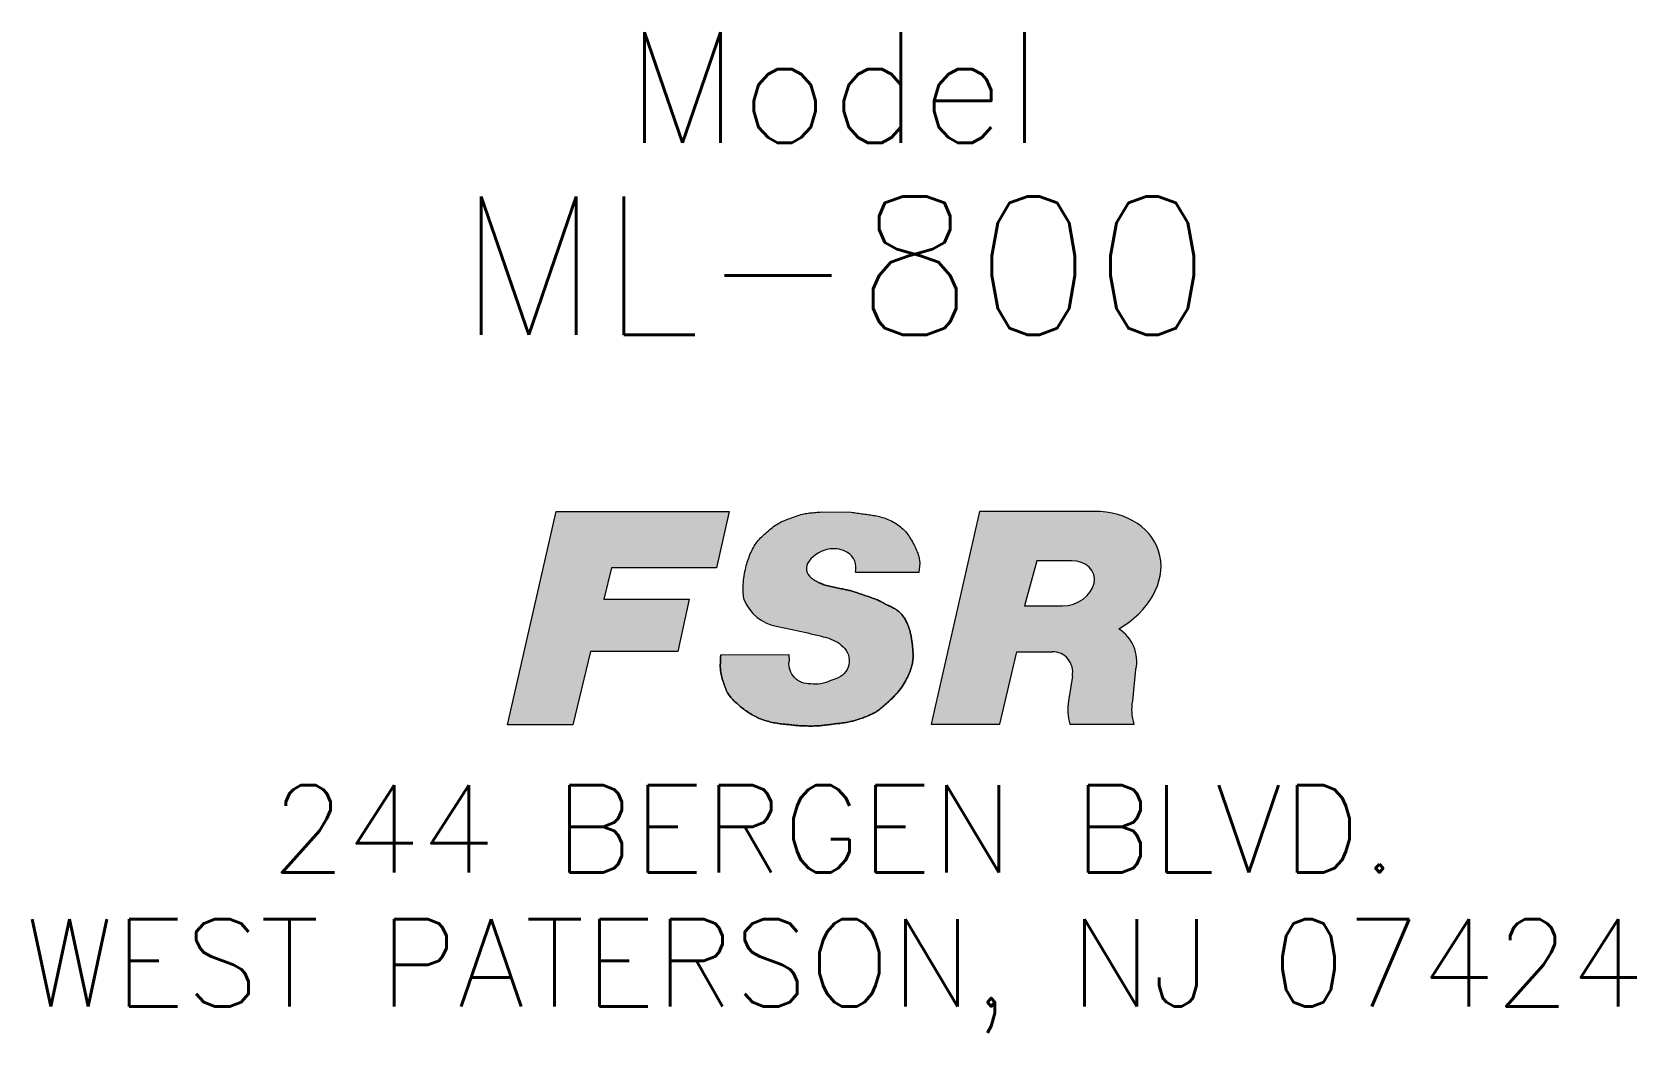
# Model space of a CAD drawing. Header units: inches. Extents: x 4.4 to 24.6, y 1.9 to 17.4.
# Drawn here: x 17.632 to 19.659, y 5.98 to 7.244 of the extents above; entities that cross this region are included whole.
import ezdxf
from ezdxf.enums import TextEntityAlignment as Align

# ---------------------------------------------------------------- set-up
doc = ezdxf.new("R2010")
doc.units = ezdxf.units.IN
doc.header["$LTSCALE"] = 0.4
doc.header["$MEASUREMENT"] = 0
doc.layers.add('ML800-TEXT', color=7, linetype='Continuous', lineweight=9)
doc.styles.add('TERMINALS', font='romans.shx', dxfattribs={"height": 0.11})
doc.styles.add('TITLE', font='romans.shx', dxfattribs={"height": 0.14})

msp = doc.modelspace()

# ---------------------------------------------------------------- hatches: boundary and pattern name
at = {"layer": 'ML800-TEXT'}
h = msp.add_hatch(color=256, dxfattribs=at)
h.paths.add_polyline_path([(18.63990537806811, 6.591283758419695, -0.1722839171153395), (18.66176080328436, 6.586709341054216, -0.3326584518006842), (18.67185128000795, 6.561516811515634), (18.75215086314907, 6.561516811515634), (18.75331030006703, 6.573291998462647), (18.7528352991277, 6.577266239765915), (18.75256953013932, 6.578601333662277), (18.75225938457537, 6.579955125964875), (18.75190386040842, 6.581341186786634), (18.75149876588382, 6.582767323282592), (18.75103911181504, 6.584239901868048), (18.7505199090158, 6.585765288958214), (18.7499361682993, 6.587349850969534), (18.74928290047926, 6.588999954317166), (18.74855511636901, 6.590721965416665), (18.74774782678227, 6.592522250683348), (18.74685861462728, 6.594402053843477), (18.7458953511921, 6.596342127861607), (18.74486847985939, 6.598318103013731), (18.74378844401233, 6.600305609574583), (18.74266568703334, 6.602280277820458), (18.74151065230537, 6.604217738026182), (18.74033378321133, 6.606093620467227), (18.7391455231343, 6.607883555419217), (18.73795265724006, 6.609569302379632), (18.73674733782818, 6.611157137736494), (18.73551805898152, 6.612659467099785), (18.73425331478308, 6.614088696079562), (18.73294159931561, 6.615457230286001), (18.73157140666199, 6.616777475329197), (18.73013123090495, 6.618061836819361), (18.72860956612748, 6.619322720366511), (18.72699863264429, 6.620568905558993), (18.72530555569867, 6.621794667896669), (18.72354118676556, 6.622990656858188), (18.72171637732044, 6.624147521921347), (18.71984197883788, 6.625255912564508), (18.7179288427934, 6.626306478265977), (18.71598782066194, 6.627289868504011), (18.71402976391886, 6.628196732756617), (18.71206436459101, 6.629020360172905), (18.71009667691371, 6.629764598584795), (18.70813059567387, 6.630435935495089), (18.70617001565897, 6.631040858406489), (18.70421883165602, 6.631585854821619), (18.70228093845201, 6.632077412243301), (18.70036023083421, 6.632522018174253), (18.69846060358956, 6.632926160117268), (18.6965842204277, 6.633295944513054), (18.69472632074788, 6.633635953554584), (18.69288041287241, 6.63395038837293), (18.69104000512313, 6.634243450099106), (18.68919860582122, 6.634519339864258), (18.68734972328971, 6.634782258799308), (18.68548686584895, 6.635036408035468), (18.68360354182228, 6.63528598870344), (18.68169602358412, 6.635534728940395), (18.67977163972931, 6.635784464904848), (18.67663640769547, 6.636193740764753), (18.67292058052545, 6.636700142076076), (18.66930928090608, 6.637235155691303), (18.6666713640403, 6.637673247670026), (18.62951561993817, 6.638058906753396), (18.62742557002365, 6.637893152131763), (18.62538208438588, 6.637728032174052), (18.62338393764888, 6.637563530178159), (18.62142990443618, 6.637399629443155), (18.61951875936843, 6.637236313266196), (18.61764776762631, 6.637071910235153), (18.61580815657601, 6.636898130091541), (18.61398964413885, 6.636705027865652), (18.61218194823549, 6.636482658587919), (18.61037478678556, 6.636221077288677), (18.60855787770957, 6.635910338998282), (18.60672093892774, 6.635540498747158), (18.60485368836009, 6.635101611565623), (18.60294895937577, 6.634587451757081), (18.60101204713895, 6.634006670716974), (18.59905136226232, 6.633371639113764), (18.5970753153591, 6.632694727615895), (18.59509231704193, 6.631988306891809), (18.59311077792368, 6.631264747609851), (18.59113910861826, 6.630536420438982), (18.58918571973731, 6.629815696046971), (18.58725724715896, 6.629110273834438), (18.585353227812, 6.628409168125863), (18.5834714238939, 6.627696721978871), (18.58160959759885, 6.62695727844996), (18.57976551112185, 6.626175180595982), (18.57793692665802, 6.625334771473806), (18.57612160640234, 6.624420394140244), (18.57431731254986, 6.623416391652096), (18.57252235456866, 6.622311914805194), (18.57073723101825, 6.621115345350617), (18.56896298773149, 6.619839872778694), (18.56720067054083, 6.618498686579432), (18.56545132527904, 6.617104976243087), (18.5637159977787, 6.615671931259733), (18.56199573387258, 6.614212741119654), (18.56029157939292, 6.612740595312629), (18.55860549686071, 6.611265121147393), (18.55694311554631, 6.609781697203469), (18.55531098140853, 6.60828213987909), (18.55371564040602, 6.606758265572313), (18.55216363849724, 6.605201890681012), (18.55066152164088, 6.603604831603341), (18.54921583579551, 6.601958904737241), (18.5478331269197, 6.600255926480691), (18.54651847448431, 6.598490399784463), (18.54527109200872, 6.596667573809749), (18.54408872652475, 6.594795384270607), (18.54296912506388, 6.592881766880765), (18.54191003465799, 6.590934657354402), (18.54090920233864, 6.588961991405351), (18.53996437513755, 6.586971704747494), (18.53907330008633, 6.584971733094803), (18.53823341552869, 6.582966433277501), (18.53744092505619, 6.580945846591006), (18.53669172357247, 6.578896435447138), (18.53598170598105, 6.576804662257373), (18.53530676718566, 6.574656989433879), (18.53466280208989, 6.572439879388053), (18.53404570559711, 6.570139794531822), (18.53345137261118, 6.567743197276694), (18.53287776798137, 6.56524204239589), (18.53233113634017, 6.562650254106628), (18.53181979226588, 6.559987248987436), (18.53135205033678, 6.557272443616835), (18.53093622513123, 6.554525254573906), (18.53058063122743, 6.551765098436515), (18.53029358320376, 6.549011391783725), (18.53008339563846, 6.546283551193951), (18.52995696881472, 6.543599850499294), (18.52991554583547, 6.540973992546991), (18.52995895550851, 6.538418537437525), (18.53008702664166, 6.535946045271483), (18.53029958804269, 6.533569076149667), (18.53059646851944, 6.531300190172569), (18.53097749687972, 6.529151947440897), (18.53144250193136, 6.527136908055283, 0.2564072095735795), (18.57184744651135, 6.493497873588932, -0.017322956897428), (18.6352060271435, 6.479260534109258, -0.1217345588870377), (18.65632555402087, 6.467778808722428, -0.5806779947892879), (18.64722202141875, 6.427376501624788), (18.64092190947349, 6.425079927474154, -0.1699465322047453), (18.61500035863558, 6.421013778704843, -0.4672883808431923), (18.58806227639225, 6.448968551493845), (18.58771951918752, 6.457766966617992), (18.50172845429184, 6.457617867906765), (18.50158717624691, 6.453955154797512), (18.50142846667477, 6.450553896181002), (18.50128597750765, 6.447506972432755), (18.50118721695694, 6.444747984497045), (18.50115969323418, 6.442210533319038), (18.50123091455077, 6.439828219843693), (18.50142101400924, 6.437544371288336), (18.50172062427624, 6.435341219962104), (18.5021130029094, 6.433210724447153), (18.5025814074665, 6.431144843325288), (18.50310909550529, 6.429135535178854), (18.50367932458327, 6.427174758589575), (18.50427535225844, 6.425254472139574), (18.50488043608821, 6.423366634412047), (18.50548255656071, 6.421505132296456), (18.506088585885, 6.419671565935214), (18.50671011920007, 6.417869463775073), (18.5073587516455, 6.416102354265181), (18.50804607836048, 6.41437376585485), (18.50878369448416, 6.412687226993082), (18.50958319515597, 6.411046266128774), (18.51045617551507, 6.409454411711333), (18.51141072305557, 6.407914020910997), (18.51244089469089, 6.406422765785197), (18.51353723968911, 6.404977147112855), (18.51469030731838, 6.403573665672553), (18.51589064684683, 6.402208822243835), (18.51712880754264, 6.400879117605075), (18.5183953386741, 6.399581052535591), (18.51968078950934, 6.398311127813673), (18.52097810761829, 6.397065979041059), (18.52228983378088, 6.395842781106505), (18.52362090707789, 6.394638843721896), (18.52497626659115, 6.393451476598379), (18.52636085140243, 6.392277989447382), (18.52777960059255, 6.391115691980719), (18.52923745324346, 6.389961893909397), (18.53073934843621, 6.388813904945195), (18.53228805857627, 6.387670639405744), (18.53387768936324, 6.386537430033751), (18.53550017982079, 6.385421214178816), (18.53714746897234, 6.384328929189731), (18.53881149584178, 6.383267512415944), (18.5404841994516, 6.382243901206759), (18.54215751882639, 6.381265032911269), (18.54382339298878, 6.380337844878528), (18.54547644169162, 6.379467421524228), (18.54712200760349, 6.378651435528137), (18.54876811412271, 6.377885706636146), (18.55042278464652, 6.377166054594436), (18.55209404257253, 6.376488299149141), (18.55378991129861, 6.375848260046222), (18.55551841422264, 6.375241757031766), (18.55728757474234, 6.374664609851706), (18.55910310545383, 6.374113577025557), (18.56096147574694, 6.373589172166617), (18.56285684421069, 6.373092847661393), (18.56478336943281, 6.372626055896564), (18.56673521000223, 6.37219024925881), (18.56870652450714, 6.371786880134695), (18.57069147153645, 6.371417400910768), (18.57268420967839, 6.37108326397379), (18.57467855473341, 6.370784844635309), (18.57666695135506, 6.370518209906723), (18.57864150140683, 6.370278349724483), (18.58059430675459, 6.370060254024995), (18.58251746926273, 6.369858912744636), (18.58440309079575, 6.369669315819752), (18.58624327321838, 6.369486453187146), (18.58877202024656, 6.369230105738918), (18.59143698127175, 6.368938721469188), (18.59307527078306, 6.368757754147285), (18.59468437828713, 6.368582210694807), (18.59627498824725, 6.368414994346903), (18.59785778511833, 6.368259008338451), (18.5994434533594, 6.368117155904403), (18.60104267742857, 6.367992340279734), (18.60266405817692, 6.367886721364858), (18.60430786202503, 6.367799485722169), (18.60597227178777, 6.367729076579554), (18.60765547027753, 6.367673937164912), (18.60935564030773, 6.367632510706144), (18.61107096469322, 6.367603240431147), (18.61279962624693, 6.367584569567792), (18.61453980778141, 6.367574941344003), (18.61628978309206, 6.367573617296582), (18.61804818989316, 6.367583132198028), (18.61981375687843, 6.367606839129766), (18.62158521274313, 6.367648091173204), (18.62336128618222, 6.367710241409795), (18.62514070588997, 6.367796642920925), (18.62692220056173, 6.367910648788043), (18.62870449889151, 6.368055612092529), (18.63048676030197, 6.368233257648849), (18.63226986712446, 6.368438797203349), (18.6340551324193, 6.368665814235459), (18.63584386924631, 6.368907892224711), (18.63763739066315, 6.369158614650231), (18.63943700973134, 6.36941156499159), (18.64229374495229, 6.369804832675153), (18.6455176962856, 6.370198966127826), (18.6485401063152, 6.370537109868706), (18.65035945731468, 6.370739875150096), (18.65216527907817, 6.370946132840142), (18.6539516800874, 6.371161011452389), (18.65571276882541, 6.371389639500424), (18.65744265377683, 6.371637145498002), (18.6591361763202, 6.371907340211013), (18.6607911094192, 6.372198763414804), (18.66240595893274, 6.372508637136991), (18.66397923072024, 6.372834183405291), (18.66550943064082, 6.373172624247249), (18.66699506455345, 6.373521181690509), (18.66843463831738, 6.373877077762724), (18.6698266577923, 6.374237534491658), (18.67117191180245, 6.374600877424239), (18.67248032103348, 6.37496984618474), (18.67376408913801, 6.375348283917166), (18.67503541976733, 6.375740033765172), (18.6763065165733, 6.376148938872614), (18.67758958320741, 6.376578842383302), (18.67889682332122, 6.377033587440894), (18.68024044056653, 6.37751701718917), (18.68162821609397, 6.378031484623601), (18.68305024104718, 6.378573382145191), (18.68449218406855, 6.379137612006392), (18.68593971380117, 6.379719076460158), (18.68737849888718, 6.380312677758869), (18.68879420796917, 6.380913318155048), (18.69017250968989, 6.381515899901504), (18.69149907269205, 6.382115325250818), (18.69276432742705, 6.382709318965641), (18.69397775158396, 6.383306895849425), (18.69515358466118, 6.383919893215818), (18.69630606615684, 6.38456014837843), (18.69744943556915, 6.385239498650804), (18.69859793239616, 6.385969781346446), (18.6997657961364, 6.38676283377914), (18.70096726628784, 6.387630493262317), (18.70221376906854, 6.388581188355981), (18.70350547757504, 6.389609712605157), (18.70483975162402, 6.390707450801524), (18.70621395103197, 6.391865787736637), (18.70762543561554, 6.393076108202137), (18.70907156519078, 6.394329796989204), (18.71054969957423, 6.395618238889401), (18.71205719858265, 6.396932818694491), (18.71330134096175, 6.398015995344405), (18.72605572464837, 6.410770379031013), (18.72751321735671, 6.412643686893158), (18.72895583954317, 6.414611803539877), (18.73035577861609, 6.416631732964017), (18.73170741028594, 6.418688997668798), (18.73300511026268, 6.420769120156631), (18.73424325425696, 6.422857622930894), (18.73541621797874, 6.424940028494201), (18.73651922353978, 6.427003453956647), (18.73755087865754, 6.429041394857602), (18.73851063745099, 6.431048941343572), (18.73939795403877, 6.433021183560786), (18.7402122825401, 6.434953211656075), (18.74095307707347, 6.43684011577552), (18.74161979175799, 6.438676986065857), (18.74221188071248, 6.440458912673395), (18.74272959200813, 6.442182681770887), (18.74317634952535, 6.443851863634588), (18.74355637109683, 6.445471724566917), (18.74387387455529, 6.447047530870552), (18.7441330777335, 6.448584548847815), (18.74433819846418, 6.450088044801102), (18.74449345458003, 6.451563285033277), (18.7446030639138, 6.45301553584629), (18.74467119741629, 6.454449756503155), (18.74470183851074, 6.455869678107315), (18.74469892373846, 6.457278724721735), (18.74466638964078, 6.45868032041066), (18.74460817275904, 6.460077889237386), (18.74452820963447, 6.461474855265489), (18.74443043680853, 6.462874642558094), (18.74431879082248, 6.464280675178731), (18.74419655560692, 6.465695551229398), (18.74406440464963, 6.467118564950524), (18.74392235882772, 6.46854818462511), (18.7437704390184, 6.469982878532658), (18.7436086660986, 6.471421114954022), (18.7434370609456, 6.472861362169293), (18.74325564443624, 6.474302088458671), (18.74306443744782, 6.47574176210341), (18.74286279015326, 6.477179352909963), (18.74264736990852, 6.478615836790122), (18.74241417336584, 6.480052691184294), (18.74215919717695, 6.481491393531051), (18.7418784379939, 6.482933421269859), (18.74156789246871, 6.484380251839255), (18.7412235572533, 6.485833362678928), (18.74084142899972, 6.487294231227512), (18.74041869677165, 6.488763023440345), (18.73995731928033, 6.490234659333399), (18.73946044764866, 6.491702747438299), (18.73893123299978, 6.493160896287292), (18.7383728264565, 6.49460271441276), (18.73778837914187, 6.496021810345897), (18.73718104217889, 6.49741179261893), (18.73655396669061, 6.498766269763688), (18.73590905963487, 6.500080212157854), (18.7352432513093, 6.501354037563658), (18.73455222784667, 6.502589525588387), (18.73383167537955, 6.503788455839409), (18.73307728004048, 6.504952607925108), (18.73228472796222, 6.506083761452327), (18.73144970527734, 6.507183696029301), (18.73056789811855, 6.508254191263223), (18.72963520102318, 6.5092967232016), (18.72864834214722, 6.510311553650659), (18.72760425805157, 6.511298640856185), (18.72649988529721, 6.512257943063676), (18.72533216044455, 6.513189418519484), (18.72409802005477, 6.514093025468877), (18.7227944006887, 6.514968722157984), (18.72141823890683, 6.515816466832529), (18.71997302261314, 6.516635132495476), (18.71848844508148, 6.517419251179163), (18.71700075092891, 6.51816226967276), (18.7155461847724, 6.518857634765726), (18.71416099122927, 6.519498793247056), (18.71288141491676, 6.520079191907292), (18.71102094790883, 6.520918223938924), (18.70926779138263, 6.521756647764899), (18.70813767106846, 6.522446745201893), (18.70770578174308, 6.522710287080187), (18.70719061170293, 6.523014364368219), (18.70654255564838, 6.523379136209761), (18.70572342094653, 6.523819197819467), (18.70474066562866, 6.524326888694943), (18.70361316039222, 6.524888984404331), (18.70235977593497, 6.525492260515466), (18.70099938295347, 6.526123492597154), (18.69955085214568, 6.526769456217198), (18.69803305420968, 6.527416926943725), (18.69646485984162, 6.528052680345094), (18.69486259548118, 6.528666572386672), (18.69323241053163, 6.529260780622788), (18.69157791013793, 6.529840563005183), (18.68990269944525, 6.530411177485202), (18.68821038359901, 6.530977882016099), (18.68650456774117, 6.531545934546276), (18.68376792702379, 6.532462542331632), (18.68075303264417, 6.533514308282359), (18.67793453396729, 6.534524744973413), (18.6762718900411, 6.53512126840631), (18.67465241819182, 6.535697545011426), (18.67308758258232, 6.536244232617939), (18.67158884737628, 6.536751989054639), (18.67016767673577, 6.537211472151067), (18.66882977117087, 6.537616580520445), (18.66755777657654, 6.537974175915127), (18.66632857519541, 6.538294360871724), (18.66511904926796, 6.53858723792727), (18.66390608103717, 6.538862909618295), (18.66266655274557, 6.539131478481692), (18.66137734663478, 6.539403047053891), (18.65930577871143, 6.539836023709202), (18.65702443382181, 6.540319399910377), (18.65540972015583, 6.540662723538879), (18.6537286274326, 6.541020462472726), (18.65199100041169, 6.541389686886159), (18.65020668385416, 6.541767466953434), (18.64838552251464, 6.54215087284869), (18.64653736115975, 6.542536974746347), (18.64467233209616, 6.542924225543774), (18.64163069136074, 6.543562245704876), (18.63804916591575, 6.544374209815476), (18.63453044109103, 6.545297974427288), (18.63127070141692, 6.546349543450514), (18.62825222137793, 6.547586710488683), (18.62620840316931, 6.5486400318667, -0.0528537319831785), (18.61601689004076, 6.55468841949607, -0.4183799418789511), (18.61296729582475, 6.57552743193862, -0.1997738168775275)])
h.paths.add_polyline_path([(18.33714755274375, 6.461715549883241), (18.44749854117733, 6.461715549883241), (18.46179042902263, 6.527970898261752), (18.35406181895509, 6.527970898261749), (18.36357717888408, 6.567179093059646), (18.49638921441053, 6.567179093059646), (18.51229642884354, 6.638407330743653), (18.29378469821025, 6.638407330743657), (18.29242707452771, 6.633042860959893), (18.23257833017581, 6.369127556643878), (18.31497687833924, 6.369127556643878)])
edge = h.paths.add_edge_path()
edge.add_line((18.87562066725228, 6.461448641150216), (18.92044441192406, 6.461448641150216))
edge.add_ellipse((18.9174584258814, 6.432298884672494), major_axis=(0.0204480751263599, 0.0225858038289571), ratio=0.9012077844814667, start_angle=-51.22083757032232, end_angle=36.307388936900225, ccw=False)
edge.add_line((18.94593712510535, 6.430618420438243), (18.94109376981262, 6.399257977848051))
edge.add_arc((18.99835645136487, 6.388057353875904), 0.0583478249459289, 168.932634699632, 198.0623558038215)
edge.add_line((18.94288402791159, 6.369966502261323), (19.02403395983355, 6.369966502261343))
edge.add_arc((19.07950638328677, 6.388057353876025), 0.0583478249458979, 168.9326346997615, 198.0623558039356, ccw=False)
edge.add_line((19.02224370173452, 6.399257977848037), (19.02614036387274, 6.438836414370221))
edge.add_arc((18.97820397803675, 6.44896804501355), 0.0489953776035059, 348.065843549712, 417.5401840489455)
edge.add_ellipse((18.95635799575203, 6.555814710050615), major_axis=(-0.0979612187043871, -0.0346615764202678), ratio=0.7688064574090646, start_angle=106.8279508969394, end_angle=239.0448152375462)
edge.add_line((18.97318017770977, 6.638721295220104), (18.82843728066228, 6.638721295220106))
edge.add_line((18.82843728066228, 6.638721295220104), (18.76765033424315, 6.369966502261323))
edge.add_line((18.76765033424315, 6.369966502261323), (18.85448874549493, 6.369966502261323))
edge.add_line((18.85448874549493, 6.369966502261323), (18.87562066725229, 6.461448641150216))
edge = h.paths.add_edge_path(flags=16)
edge.add_line((18.90115847102461, 6.576380914352629), (18.88551030922017, 6.519280297072597))
edge.add_line((18.88551030922016, 6.519280297072597), (18.9286289202638, 6.519280297072597))
edge.add_line((18.9286289202638, 6.519280297072597), (18.93342240646188, 6.519318324398991))
edge.add_ellipse((18.93885352482584, 6.547839627945446), major_axis=(-0.0337019012251843, -0.011924729400827), ratio=0.768806457409064, start_angle=59.73334568372428, end_angle=239.0762422149975)
edge.add_line((18.94462462644875, 6.5763622437772), (18.9404014989841, 6.576380914352627))
edge.add_line((18.9404014989841, 6.576380914352625), (18.9011584710246, 6.576380914352629))

# ---------------------------------------------------------------- linework, layer by layer
for points in [[(18.23257833017582, 6.369127556643878), (18.2924270745277, 6.633042860959928), (18.29378469821025, 6.638407330743657), (18.51229642884355, 6.638407330743657), (18.49638921441053, 6.567179093059646), (18.36357717888408, 6.567179093059646), (18.35406181895509, 6.527970898261752), (18.46179042902264, 6.527970898261752), (18.44749854117732, 6.461715549883244), (18.33714755274375, 6.461715549883244), (18.31497687833924, 6.369127556643878)], [(18.60266405817688, 6.367886721364858), (18.60430786202545, 6.367799485722166), (18.60597227178779, 6.367729076579554), (18.6076554702775, 6.367673937164916), (18.60935564030816, 6.367632510706147), (18.6110709646934, 6.36760324043114), (18.61279962624676, 6.367584569567799), (18.61453980778184, 6.367574941344006), (18.61628978309243, 6.367573617296589), (18.61804818989305, 6.367583132198031), (18.61981375687841, 6.36760683912977), (18.62158521274323, 6.367648091173215), (18.62336128618224, 6.367710241409799), (18.62514070589014, 6.367796642920929), (18.62692220056164, 6.367910648788036), (18.62870449889149, 6.368055612092536), (18.63048676030183, 6.368233257648842), (18.63226986712469, 6.368438797203371), (18.63405513241955, 6.368665814235509), (18.63584386924587, 6.368907892224665), (18.63763739066315, 6.369158614650235), (18.63943700973085, 6.369411564991604), (18.64124403950845, 6.36966032672819), (18.64305979305544, 6.36989848333939), (18.6448843826686, 6.370121542476969), (18.64671311759403, 6.370332708482191), (18.6485401063152, 6.37053710986871), (18.65035945731552, 6.37073987515015), (18.65216527907839, 6.370946132840163), (18.65395168008729, 6.371161011452379), (18.65571276882561, 6.371389639500453), (18.65744265377682, 6.371637145498009), (18.65913617632028, 6.371907340211024), (18.66079110941923, 6.372198763414818), (18.66240595893284, 6.372508637137027), (18.6639792307203, 6.372834183405277), (18.6655094306408, 6.373172624247239), (18.66699506455351, 6.373521181690531), (18.66843463831761, 6.373877077762802), (18.66982665779232, 6.374237534491694), (18.6711719118022, 6.374600877424203), (18.67248032103353, 6.374969846184768), (18.67376408913801, 6.375348283917166), (18.67503541976732, 6.375740033765186), (18.67630651657316, 6.376148938872614), (18.6775895832072, 6.376578842383235), (18.67889682332116, 6.377033587440838), (18.68024044056668, 6.377517017189202), (18.68162821609397, 6.378031484623587), (18.68305024104709, 6.378573382145138), (18.68449218406862, 6.379137612006452), (18.68593971380111, 6.379719076460144), (18.68737849888712, 6.380312677758812), (18.68879420796924, 6.380913318155069), (18.69017250968999, 6.381515899901526), (18.69149907269196, 6.382115325250776), (18.69276432742698, 6.382709318965606), (18.69397775158398, 6.383306895849425), (18.6951535846612, 6.383919893215836), (18.69630606615683, 6.384560148378422), (18.69744943556909, 6.385239498650772), (18.6985979323962, 6.385969781346478), (18.69976579613637, 6.386762833779119), (18.7009672662878, 6.387630493262296), (18.70221376906845, 6.38858118835591), (18.70350547757504, 6.389609712605174), (18.7048397516241, 6.390707450801595), (18.70621395103205, 6.391865787736708), (18.70762543561541, 6.393076108202027), (18.70907156519065, 6.394329796989087), (18.71054969957423, 6.395618238889401), (18.71205719858265, 6.396932818694491), (18.71359076759034, 6.398267976284227), (18.71514449420365, 6.399630371891834), (18.71671181158686, 6.401029720838888), (18.71828615290429, 6.402475738446959), (18.71986095132026, 6.403978140037619), (18.72142963999908, 6.405546640932435), (18.72298565210502, 6.407190956452982), (18.72452242080241, 6.408920801920839), (18.72603353634655, 6.41074186052111), (18.72751321735671, 6.412643686893151), (18.72895583954314, 6.414611803539845), (18.73035577861611, 6.41663173296407), (18.7317074102859, 6.418688997668734), (18.73300511026274, 6.420769120156702), (18.73424325425693, 6.42285762293088), (18.7354162179787, 6.424940028494152), (18.73651922353977, 6.427003453956661), (18.73755087865757, 6.429041394857634), (18.73851063745096, 6.431048941343536), (18.73939795403883, 6.433021183560832), (18.74021228254006, 6.434953211656011), (18.74095307707349, 6.436840115775535), (18.74161979175802, 6.438676986065882), (18.74221188071251, 6.440458912673523), (18.74272959200814, 6.44218268177094), (18.74317634952533, 6.443851863634602), (18.74355637109681, 6.445471724566978), (18.7438738745553, 6.447047530870552), (18.74413307773351, 6.448584548847801), (18.74433819846418, 6.450088044801198), (18.74449345458003, 6.451563285033213), (18.7446030639138, 6.453015535846326), (18.74467119741629, 6.454449756503198), (18.74470183851074, 6.455869678107188), (18.74469892373846, 6.457278724721842), (18.74466638964078, 6.458680320410724), (18.74460817275902, 6.460077889237371), (18.7445282096345, 6.461474855265329), (18.74443043680855, 6.462874642558151), (18.74431879082248, 6.464280675179384), (18.74419655560689, 6.465695551228726), (18.74406440464964, 6.467118564950428), (18.74392235882778, 6.468548184624918), (18.74377043901842, 6.469982878532594), (18.74360866609864, 6.471421114953873), (18.74343706094557, 6.472861362169155), (18.74325564443626, 6.474302088458863), (18.74306443744785, 6.4757417621034), (18.74286279015324, 6.477179352909629), (18.74264736990855, 6.47861583679024), (18.74241417336579, 6.480052691184368), (18.74215919717692, 6.481491393531157), (18.74187843799391, 6.482933421269741), (18.74156789246873, 6.484380251839269), (18.74122355725334, 6.485833362678871), (18.74084142899971, 6.487294231227689), (18.74041869677166, 6.488763023440331), (18.73995731928033, 6.490234659333243), (18.73946044764871, 6.491702747438342), (18.73893123299977, 6.493160896287538), (18.73837282645651, 6.494602714412753), (18.73778837914192, 6.496021810345901), (18.73718104217895, 6.497411792618887), (18.73655396669061, 6.498766269763642), (18.73590905963484, 6.500080212158021), (18.7352432513093, 6.501354037563707), (18.73455222784664, 6.502589525588351), (18.73383167537949, 6.503788455839586), (18.73307728004047, 6.504952607925044), (18.73228472796223, 6.506083761452369), (18.7314497052774, 6.507183696029201), (18.73056789811862, 6.50825419126318), (18.72963520102319, 6.509296723201632), (18.72864834214726, 6.510311553650673), (18.72760425805165, 6.511298640856107), (18.72649988529716, 6.512257943063747), (18.72533216044461, 6.513189418519399), (18.72409802005484, 6.51409302546887), (18.72279440068868, 6.51496872215797), (18.72141823890693, 6.5158164668325), (18.71997302261308, 6.516635132495533), (18.71848844508144, 6.517419251179159), (18.71700075092897, 6.518162269672753), (18.71554618477261, 6.518857634765652), (18.71416099122938, 6.51949879324723), (18.71288141491618, 6.520079191906841), (18.71174370045002, 6.520592277533847), (18.71078409244786, 6.52103149691759), (18.71002452720729, 6.521394748906541), (18.70942970774836, 6.521697740585526), (18.70895002877179, 6.521960631098465), (18.70853588497826, 6.52220357958928), (18.70813767106846, 6.522446745201893), (18.70770578174309, 6.522710287080236), (18.70719061170284, 6.523014364368222), (18.70654255564842, 6.523379136209786), (18.70572342094662, 6.523819197819552), (18.70474066562878, 6.524326888694996), (18.70361316039234, 6.524888984404302), (18.70235977593474, 6.525492260515651), (18.70099938295345, 6.526123492597228), (18.69955085214587, 6.526769456217213), (18.69803305420948, 6.527416926943789), (18.6964648598417, 6.52805268034514), (18.69486259548125, 6.52866657238669), (18.69323241053175, 6.529260780622838), (18.6915779101381, 6.529840563005219), (18.68990269944518, 6.530411177485465), (18.68821038359788, 6.530977882015221), (18.68650456774109, 6.531545934546116), (18.68478885701972, 6.532120593029791), (18.68306685657863, 6.532707115417885), (18.68134348139905, 6.533308326308265), (18.67962888580761, 6.533917316883758), (18.67793453396729, 6.534524744973413), (18.67627189004103, 6.535121268406282), (18.67465241819179, 6.535697545011426), (18.67308758258256, 6.536244232617896), (18.67158884737627, 6.536751989054746), (18.6701676767359, 6.537211472151039), (18.6688297711709, 6.537616580520431), (18.66755777657668, 6.537974175915092), (18.66632857519512, 6.53829436087177), (18.66511904926812, 6.538587237927242), (18.6639060810376, 6.538862909618277), (18.66266655274543, 6.539131478481646), (18.66137734663352, 6.539403047054104), (18.66001534494375, 6.539687717872432), (18.65856292367098, 6.539993421412969), (18.65702443382181, 6.540319399910377), (18.65540972015583, 6.540662723538883), (18.6537286274326, 6.541020462472729), (18.65199100041169, 6.541389686886159), (18.65020668385266, 6.541767466953395), (18.6483855225151, 6.542150872848683), (18.64653736115856, 6.542536974746255), (18.64467233209714, 6.542924225543401), (18.64280171786307, 6.543316609029606), (18.64093708854309, 6.543719491717407), (18.639090014224, 6.544138240119341), (18.63727206499251, 6.544578220747954), (18.6354948109354, 6.545044800115764), (18.63376982213942, 6.545543344735335), (18.63210866869133, 6.546079221119189), (18.63052068529027, 6.546656948243001), (18.62900626508492, 6.547277654935044), (18.62756356583636, 6.547941622486714), (18.62620840316931, 6.5486400318667), (18.62756356583636, 6.547941622486714), (18.62900626508492, 6.547277654935044), (18.63052068529027, 6.546656948243001), (18.63210866869133, 6.546079221119189), (18.63376982213942, 6.545543344735335), (18.6354948109354, 6.545044800115764), (18.63727206499251, 6.544578220747954), (18.639090014224, 6.544138240119341), (18.64093708854309, 6.543719491717407), (18.64280171786307, 6.543316609029606), (18.64467233209714, 6.542924225543401), (18.64653736115856, 6.542536974746255), (18.6483855225151, 6.542150872848683), (18.65020668385266, 6.541767466953395), (18.65199100041169, 6.541389686886159), (18.6537286274326, 6.541020462472729), (18.65540972015583, 6.540662723538883), (18.65702443382181, 6.540319399910377), (18.65856292367098, 6.539993421412969), (18.66001534494375, 6.539687717872432), (18.66137734663352, 6.539403047054104), (18.66266655274543, 6.539131478481646), (18.6639060810376, 6.538862909618277), (18.66511904926812, 6.538587237927242), (18.66632857519512, 6.53829436087177), (18.66755777657666, 6.537974175915092), (18.6688297711709, 6.537616580520431), (18.6701676767359, 6.537211472151039), (18.67158884737627, 6.536751989054746), (18.67308758258256, 6.536244232617896), (18.67465241819179, 6.535697545011426), (18.67627189004103, 6.535121268406282), (18.67793453396729, 6.534524744973413), (18.67962888580762, 6.533917316883758), (18.68134348139905, 6.533308326308265), (18.68306685657863, 6.532707115417885), (18.68478885701972, 6.532120593029791), (18.6865045677411, 6.531545934546116), (18.68821038359788, 6.530977882015221), (18.68990269944518, 6.530411177485465), (18.6915779101381, 6.529840563005219), (18.69323241053175, 6.529260780622838), (18.69486259548125, 6.52866657238669), (18.6964648598417, 6.52805268034514), (18.69803305420948, 6.527416926943789), (18.69955085214587, 6.526769456217213), (18.70099938295345, 6.526123492597228), (18.70235977593474, 6.525492260515651), (18.70361316039234, 6.524888984404302), (18.70474066562878, 6.524326888694996), (18.70572342094662, 6.523819197819552), (18.70654255564842, 6.523379136209786), (18.70719061170284, 6.523014364368222), (18.70770578174309, 6.522710287080236), (18.70813767106846, 6.522446745201893), (18.70853588497826, 6.52220357958928), (18.70895002877179, 6.521960631098465), (18.70942970774836, 6.521697740585526), (18.71002452720729, 6.521394748906541), (18.71078409244786, 6.52103149691759), (18.71174370045002, 6.520592277533847), (18.71288141491618, 6.520079191906841), (18.71416099122938, 6.51949879324723), (18.71554618477262, 6.518857634765652), (18.71700075092897, 6.518162269672753), (18.71848844508144, 6.517419251179159), (18.71997302261308, 6.516635132495533), (18.72141823890693, 6.5158164668325), (18.72279440068868, 6.51496872215797), (18.72409802005484, 6.51409302546887), (18.72533216044461, 6.513189418519399), (18.72649988529716, 6.512257943063747), (18.72760425805165, 6.511298640856107), (18.72864834214726, 6.510311553650673), (18.72963520102319, 6.509296723201632), (18.73056789811862, 6.50825419126318), (18.7314497052774, 6.507183696029201), (18.73228472796224, 6.506083761452369), (18.73307728004048, 6.504952607925044), (18.73383167537949, 6.503788455839586), (18.73455222784664, 6.502589525588351), (18.7352432513093, 6.501354037563707), (18.73590905963483, 6.500080212158021), (18.73655396669061, 6.498766269763642), (18.73718104217895, 6.497411792618887), (18.73778837914192, 6.496021810345901), (18.73837282645651, 6.494602714412753), (18.73893123299977, 6.493160896287538), (18.73946044764871, 6.491702747438342), (18.73995731928033, 6.490234659333243), (18.74041869677166, 6.488763023440331), (18.74084142899971, 6.487294231227689), (18.74122355725334, 6.485833362678871), (18.74156789246873, 6.484380251839269), (18.74187843799391, 6.482933421269741), (18.74215919717692, 6.481491393531157), (18.74241417336579, 6.480052691184368), (18.74264736990855, 6.47861583679024), (18.74286279015323, 6.477179352909629), (18.74306443744785, 6.4757417621034), (18.74325564443626, 6.474302088458863), (18.74343706094557, 6.472861362169155), (18.74360866609864, 6.471421114953873), (18.74377043901842, 6.469982878532594), (18.74392235882779, 6.468548184624918), (18.74406440464965, 6.467118564950428), (18.74419655560689, 6.465695551228726), (18.74431879082248, 6.464280675179384), (18.74443043680855, 6.462874642558151), (18.7445282096345, 6.461474855265329), (18.74460817275902, 6.460077889237371), (18.74466638964078, 6.458680320410724), (18.74469892373846, 6.457278724721842), (18.74470183851074, 6.455869678107188), (18.74467119741629, 6.454449756503198), (18.7446030639138, 6.453015535846326), (18.74449345458003, 6.451563285033213), (18.74433819846418, 6.450088044801198), (18.74413307773351, 6.448584548847801), (18.7438738745553, 6.447047530870552), (18.74355637109681, 6.445471724566978), (18.74317634952534, 6.443851863634602), (18.74272959200814, 6.44218268177094), (18.74221188071251, 6.440458912673523), (18.74161979175802, 6.438676986065882), (18.74095307707349, 6.436840115775535), (18.74021228254006, 6.434953211656011), (18.73939795403883, 6.433021183560832), (18.73851063745096, 6.431048941343536), (18.73755087865757, 6.429041394857634), (18.73651922353977, 6.427003453956661), (18.7354162179787, 6.424940028494152), (18.73424325425693, 6.42285762293088), (18.73300511026274, 6.420769120156702), (18.7317074102859, 6.418688997668734), (18.73035577861611, 6.41663173296407), (18.72895583954314, 6.414611803539845), (18.72751321735671, 6.412643686893151), (18.72603353634655, 6.41074186052111), (18.72452242080241, 6.408920801920839), (18.72298565210502, 6.407190956452982), (18.72142963999908, 6.405546640932435), (18.71986095132028, 6.403978140037619), (18.7182861529043, 6.402475738446959), (18.71671181158686, 6.401029720838888), (18.71514449420365, 6.399630371891834), (18.71359076759034, 6.398267976284227), (18.71205719858265, 6.396932818694491), (18.71054969957423, 6.395618238889401), (18.70907156519065, 6.394329796989087), (18.70762543561542, 6.393076108202027), (18.70621395103205, 6.391865787736708), (18.7048397516241, 6.390707450801595), (18.70350547757504, 6.389609712605174), (18.70221376906844, 6.38858118835591), (18.7009672662878, 6.387630493262296), (18.69976579613637, 6.386762833779119), (18.6985979323962, 6.385969781346478), (18.69744943556909, 6.385239498650772), (18.69630606615683, 6.384560148378422), (18.6951535846612, 6.383919893215836), (18.69397775158398, 6.383306895849425), (18.69276432742698, 6.382709318965606), (18.69149907269196, 6.382115325250776), (18.69017250968999, 6.381515899901526), (18.68879420796924, 6.380913318155069), (18.68737849888713, 6.380312677758812), (18.68593971380111, 6.379719076460144), (18.68449218406862, 6.379137612006452), (18.68305024104709, 6.378573382145138), (18.68162821609397, 6.378031484623587), (18.68024044056668, 6.377517017189202), (18.67889682332116, 6.377033587440838), (18.6775895832072, 6.376578842383235), (18.67630651657315, 6.376148938872614), (18.67503541976732, 6.375740033765186), (18.67376408913801, 6.375348283917166), (18.67248032103353, 6.374969846184768), (18.6711719118022, 6.374600877424203), (18.66982665779232, 6.374237534491694), (18.66843463831761, 6.373877077762802), (18.66699506455351, 6.373521181690531), (18.6655094306408, 6.373172624247239), (18.6639792307203, 6.372834183405277), (18.66240595893283, 6.372508637137027), (18.66079110941923, 6.372198763414818), (18.65913617632028, 6.371907340211024), (18.65744265377682, 6.371637145498009), (18.65571276882561, 6.371389639500453), (18.65395168008729, 6.371161011452379), (18.65216527907839, 6.370946132840163), (18.65035945731552, 6.37073987515015), (18.6485401063152, 6.37053710986871), (18.64671311759404, 6.370332708482191), (18.6448843826686, 6.370121542476969), (18.64305979305544, 6.36989848333939), (18.64124403950845, 6.36966032672819), (18.63943700973084, 6.369411564991604), (18.63763739066315, 6.369158614650235), (18.63584386924587, 6.368907892224665), (18.63405513241955, 6.368665814235509), (18.63226986712469, 6.368438797203371), (18.63048676030183, 6.368233257648842), (18.62870449889149, 6.368055612092536), (18.62692220056164, 6.367910648788036), (18.62514070589014, 6.367796642920929), (18.62336128618224, 6.367710241409799), (18.62158521274323, 6.367648091173215), (18.61981375687841, 6.36760683912977), (18.61804818989305, 6.367583132198031), (18.61628978309243, 6.367573617296589), (18.61453980778184, 6.367574941344006), (18.61279962624676, 6.367584569567799), (18.6110709646934, 6.36760324043114), (18.60935564030817, 6.367632510706147), (18.6076554702775, 6.367673937164916), (18.60597227178778, 6.367729076579554), (18.60430786202545, 6.367799485722166), (18.60266405817689, 6.367886721364858), (18.60104267742853, 6.367992340279741), (18.59944345335931, 6.368117155904403), (18.59785778511834, 6.36825900833843), (18.59627498824727, 6.368414994346871), (18.59468437828774, 6.3685822106948), (18.59307527078138, 6.368757754147274), (18.59143698126986, 6.368938721469366), (18.58975882529481, 6.369122209426127), (18.58803011839785, 6.369305314782632), (18.58624327321958, 6.369486453187032), (18.58440309079622, 6.369669315819823), (18.58251746926294, 6.3698589127446), (18.58059430675489, 6.370060254024945), (18.57864150140724, 6.370278349724447), (18.57666695135513, 6.370518209906702), (18.57467855473375, 6.370784844635284), (18.57268420967823, 6.371083263973797), (18.57069147153648, 6.37141740091079), (18.5687065245073, 6.371786880134667), (18.56673521000224, 6.372190249258817), (18.56478336943282, 6.372626055896599), (18.56285684421058, 6.373092847661403), (18.56096147574707, 6.3735891721666), (18.55910310545382, 6.374113577025557), (18.55728757474237, 6.37466460985167), (18.55551841422271, 6.375241757031727), (18.55378991129866, 6.375848260046257), (18.55209404257247, 6.376488299149212), (18.5504227846464, 6.377166054594535), (18.54876811412273, 6.377885706636188), (18.5471220076037, 6.378651435528119), (18.5454764416916, 6.379467421524278), (18.54382339298865, 6.380337844878614), (18.54215751882621, 6.381265032911219), (18.5404841994517, 6.382243901206745), (18.53881149584166, 6.383267512415979), (18.53714746897259, 6.384328929189692), (18.53550017982101, 6.385421214178688), (18.5338776893634, 6.386537430033751), (18.53228805857631, 6.387670639405666), (18.53073934843624, 6.388813904945219), (18.52923745324336, 6.389961893909489), (18.52777960059254, 6.391115691980733), (18.52636085140233, 6.392277989447517), (18.52497626659124, 6.393451476598382), (18.52362090707786, 6.394638843721889), (18.52228983378068, 6.395842781106598), (18.52097810761828, 6.397065979041048), (18.51968078950914, 6.398311127813801), (18.51839533867407, 6.399581052535499), (18.5171288075427, 6.400879117605139), (18.51589064684684, 6.402208822243839), (18.51469030731837, 6.40357366567267), (18.51353723968909, 6.404977147112742), (18.51244089469089, 6.406422765785141), (18.51141072305561, 6.407914020910961), (18.51045617551508, 6.409454411711305), (18.50958319515597, 6.411046266128909), (18.50878369448419, 6.412687226993099), (18.50804607836046, 6.414373765854843), (18.50735875164553, 6.416102354265113), (18.50671011920011, 6.417869463774881), (18.50608858588494, 6.419671565935111), (18.50548255656073, 6.421505132296783), (18.50488043608823, 6.423366634410857), (18.50427535225841, 6.425254472139478), (18.50367932458333, 6.42717475858944), (18.50310909550526, 6.429135535178723), (18.50258140746653, 6.431144843325277), (18.5021130029094, 6.433210724447089), (18.50172062427622, 6.435341219962115), (18.50142101400924, 6.437544371288321), (18.50123091455077, 6.439828219843683), (18.50115969323418, 6.442210533319059), (18.50118721695694, 6.44474798449686), (18.50128597750763, 6.44750697243241), (18.50142846667477, 6.450553896181002), (18.50158717624693, 6.453955154797963), (18.50172845429185, 6.457617867906765), (18.50158717624693, 6.453955154797963), (18.50142846667477, 6.450553896181002), (18.50128597750763, 6.44750697243241), (18.50118721695694, 6.44474798449686), (18.50115969323418, 6.442210533319059), (18.50123091455077, 6.439828219843683), (18.50142101400924, 6.437544371288321), (18.50172062427622, 6.435341219962115), (18.5021130029094, 6.433210724447089), (18.50258140746653, 6.431144843325277), (18.50310909550526, 6.429135535178723), (18.50367932458333, 6.42717475858944), (18.50427535225841, 6.425254472139478), (18.50488043608823, 6.423366634410857), (18.50548255656073, 6.421505132296783), (18.50608858588494, 6.419671565935111), (18.50671011920011, 6.417869463774881), (18.50735875164553, 6.416102354265113), (18.50804607836046, 6.414373765854843), (18.50878369448419, 6.412687226993099), (18.50958319515597, 6.411046266128909), (18.51045617551508, 6.409454411711305), (18.5114107230556, 6.407914020910961), (18.51244089469089, 6.406422765785141), (18.51353723968909, 6.404977147112742), (18.51469030731837, 6.40357366567267), (18.51589064684684, 6.402208822243839), (18.5171288075427, 6.400879117605139), (18.51839533867407, 6.399581052535499), (18.51968078950914, 6.398311127813801), (18.52097810761828, 6.397065979041048), (18.52228983378068, 6.395842781106598), (18.52362090707786, 6.394638843721889), (18.52497626659124, 6.393451476598382), (18.52636085140233, 6.392277989447517), (18.52777960059254, 6.391115691980733), (18.52923745324336, 6.389961893909489), (18.53073934843624, 6.388813904945219), (18.53228805857631, 6.387670639405666), (18.5338776893634, 6.386537430033751), (18.53550017982101, 6.385421214178688), (18.53714746897259, 6.384328929189692), (18.53881149584166, 6.383267512415979), (18.54048419945171, 6.382243901206745), (18.54215751882621, 6.381265032911219), (18.54382339298865, 6.380337844878614), (18.5454764416916, 6.379467421524278), (18.5471220076037, 6.378651435528119), (18.54876811412273, 6.377885706636188), (18.5504227846464, 6.377166054594535), (18.55209404257247, 6.376488299149212), (18.55378991129866, 6.375848260046257), (18.55551841422271, 6.375241757031727), (18.55728757474237, 6.37466460985167), (18.55910310545382, 6.374113577025557), (18.56096147574707, 6.3735891721666), (18.56285684421058, 6.373092847661403), (18.56478336943282, 6.372626055896599), (18.56673521000223, 6.372190249258817), (18.5687065245073, 6.371786880134667), (18.57069147153648, 6.37141740091079), (18.57268420967823, 6.371083263973797), (18.57467855473374, 6.370784844635284), (18.57666695135513, 6.370518209906702), (18.57864150140724, 6.370278349724447), (18.58059430675489, 6.370060254024945), (18.58251746926294, 6.3698589127446), (18.58440309079622, 6.369669315819823), (18.58624327321958, 6.369486453187032), (18.58803011839785, 6.369305314782632), (18.58975882529481, 6.369122209426127), (18.59143698126986, 6.368938721469366), (18.59307527078138, 6.368757754147274), (18.59468437828774, 6.3685822106948), (18.59627498824727, 6.368414994346871), (18.59785778511834, 6.36825900833843), (18.59944345335931, 6.368117155904403), (18.60104267742853, 6.367992340279741)]]:
    msp.add_lwpolyline(points, close=True, dxfattribs=at)
for points in [[(18.53144250193136, 6.527136908055286), (18.53097749687973, 6.529151947440912), (18.53059646851944, 6.53130019017259), (18.53029958804269, 6.533569076149678), (18.53008702664164, 6.535946045271536), (18.52995895550851, 6.538418537437532), (18.52991554583547, 6.540973992547023), (18.52995696881472, 6.543599850499365), (18.53008339563846, 6.546283551193933), (18.53029358320378, 6.549011391783761), (18.53058063122745, 6.5517650984366), (18.53093622513123, 6.554525254573874), (18.5313520503368, 6.557272443617012), (18.53181979226587, 6.559987248987443), (18.53233113634015, 6.562650254106589), (18.53287776798134, 6.565242042395883), (18.53345137261118, 6.567743197276751), (18.53404570559713, 6.570139794531765), (18.53466280208983, 6.572439879388031), (18.53530676718568, 6.57465698943383), (18.53598170598108, 6.576804662257398), (18.53669172357244, 6.57889643544702), (18.53744092505617, 6.580945846590953), (18.53823341552866, 6.582966433277448), (18.53907330008632, 6.584971733094779), (18.53996437513755, 6.586971704747494), (18.54090920233867, 6.588961991405373), (18.54191003465802, 6.590934657354473), (18.54296912506395, 6.592881766880868), (18.54408872652475, 6.594795384270621), (18.54527109200876, 6.596667573809799), (18.54651847448431, 6.59849039978447), (18.54783312691972, 6.600255926480699), (18.5492158357955, 6.601958904737205), (18.55066152164088, 6.603604831603323), (18.55216363849725, 6.605201890681026), (18.553715640406, 6.606758265572306), (18.55531098140857, 6.608282139879133), (18.55694311554634, 6.609781697203498), (18.5586054968607, 6.611265121147376), (18.56029157939306, 6.612740595312754), (18.5619957338725, 6.614212741119583), (18.56371599777869, 6.615671931259743), (18.56545132527903, 6.61710497624308), (18.56720067054083, 6.618498686579435), (18.56896298773146, 6.619839872778673), (18.57073723101828, 6.621115345350638), (18.57252235456862, 6.62231191480517), (18.57431731254989, 6.623416391652128), (18.57612160640234, 6.624420394140244), (18.577936926658, 6.625334771473806), (18.57976551112185, 6.626175180595982), (18.58160959759884, 6.626957278449946), (18.58347142389393, 6.627696721978875), (18.58535322781209, 6.628409168125923), (18.58725724715827, 6.629110273834282), (18.58918571973745, 6.629815696047113), (18.59113910861826, 6.630536420438982), (18.59311077792408, 6.631264747610043), (18.59509231704199, 6.631988306891827), (18.59707531535905, 6.632694727615884), (18.59905136226235, 6.63337163911375), (18.60101204713889, 6.634006670716967), (18.6029489593758, 6.634587451757077), (18.60485368836014, 6.63510161156562), (18.60672093892773, 6.635540498747158), (18.60855787770959, 6.635910338998296), (18.61037478678555, 6.636221077288674), (18.61218194823537, 6.636482658587912), (18.61398964413885, 6.636705027865652), (18.61580815657579, 6.63689813009152), (18.61764776762599, 6.637071910235139), (18.61951875936923, 6.637236313266154), (18.62142990443464, 6.637399629442857), (18.62338393764856, 6.637563530178255), (18.62538208438668, 6.637728032174027), (18.62742557002467, 6.637893152131855), (18.62951561993818, 6.6380589067534), (18.66667136404032, 6.637673247670026), (18.66843634690649, 6.637380128183849), (18.67024997886436, 6.637095791399065), (18.67210730109075, 6.636820629328934), (18.67399822093805, 6.636553278808957), (18.67591264575866, 6.636292376674621), (18.67784048290495, 6.636036559761421), (18.67977163972931, 6.635784464904851), (18.68169602358412, 6.635534728940399), (18.68360354182176, 6.635285988703561), (18.68548686584891, 6.6350364080354), (18.68734972328944, 6.634782258799301), (18.68919860582145, 6.634519339864212), (18.69104000512315, 6.634243450099084), (18.69288041287263, 6.633950388372877), (18.69472632074808, 6.633635953554534), (18.69658422042763, 6.633295944513012), (18.69846060358941, 6.632926160117261), (18.70036023083406, 6.632522018174288), (18.70228093845198, 6.632077412243315), (18.70421883165603, 6.631585854821604), (18.70617001565907, 6.631040858406439), (18.70813059567403, 6.630435935495086), (18.71009667691371, 6.629764598584817), (18.712064364591, 6.629020360172901), (18.71402976391879, 6.628196732756617), (18.71598782066196, 6.627289868503982), (18.71792884279333, 6.626306478266027), (18.71984197883783, 6.625255912564544), (18.7217163773203, 6.624147521921315), (18.72354118676562, 6.622990656858117), (18.72530555569866, 6.62179466789674), (18.72699863264431, 6.620568905558965), (18.72860956612743, 6.619322720366572), (18.73013123090495, 6.618061836819368), (18.73157140666195, 6.616777475329211), (18.73294159931561, 6.615457230285972), (18.73425331478311, 6.614088696079527), (18.73551805898156, 6.612659467099756), (18.73674733782814, 6.611157137736523), (18.73795265723998, 6.609569302379711), (18.73914552313426, 6.607883555419189), (18.74033378321146, 6.606093620467298), (18.74151065230543, 6.604217738026175), (18.7426656870333, 6.602280277820423), (18.74378844401227, 6.600305609574657), (18.74486847985948, 6.598318103013472), (18.74589535119212, 6.596342127861479), (18.74685861462733, 6.594402053843278), (18.74774782678229, 6.592522250683476), (18.74855511636905, 6.590721965416644), (18.74928290047922, 6.588999954317241), (18.74993616829929, 6.587349850969701), (18.75051990901576, 6.585765288958459), (18.7510391118151, 6.584239901867928), (18.75149876588382, 6.582767323282553), (18.75190386040841, 6.581341186786762), (18.75225938457534, 6.579955125964982), (18.75256953013932, 6.578601333662245), (18.75283529912769, 6.577266239765961), (18.75331030006703, 6.573291998462639), (18.75215086314907, 6.561516811515637), (18.67194038268467, 6.561516811515637)], [(18.97318017771187, 6.638721295220104), (18.82843728066228, 6.638721295220104), (18.76765033424315, 6.369966502261327), (18.85448874549493, 6.369966502261327), (18.87562066725229, 6.461448641150223), (18.92044441192506, 6.461448641150223)], [(18.94462462644868, 6.5763622437772), (18.94040149898366, 6.576380914352629), (18.9011584710246, 6.576380914352629), (18.88551030922016, 6.519280297072601), (18.92862892026353, 6.519280297072601), (18.93342240646191, 6.519318324398991)], [(18.50172845429185, 6.457617867906765), (18.58771951918752, 6.457766966617992), (18.58806227639225, 6.448968551493848)], [(18.71330134096175, 6.398015995344419), (18.72605572464839, 6.410770379031042)]]:
    msp.add_lwpolyline(points, dxfattribs=at)
for points in [[(18.67192611733845, 6.561804179842201, 0.3290223410882956), (18.66176080328436, 6.586709341054223, 0.1722839171155809), (18.63990537806807, 6.591283758419695, 0.1997738168772537), (18.61296729582475, 6.57552743193862, 0.4183799418844642), (18.61601689004097, 6.55468841949591, 0.0528537319819549), (18.62620840316931, 6.5486400318667)], [(18.53144250193136, 6.527136908055286, 0.2564072095735795), (18.57184744651135, 6.493497873588932, -0.017322956897428), (18.6352060271435, 6.479260534109261, -0.1217345588870377), (18.65632555402087, 6.467778808722432, -0.5806779947895948), (18.64722202141873, 6.427376501624785), (18.64092190947349, 6.425079927474158, -0.1699465322047453), (18.61500035863558, 6.421013778704843, -0.4672883808431921), (18.58806227639225, 6.448968551493848)], [(18.94593712510534, 6.430618420438147), (18.94109376981262, 6.399257977848055, 0.1277912849235376), (18.94288402791159, 6.369966502261327), (19.02403395983355, 6.369966502261345, -0.1277912849235376), (19.02224370173452, 6.399257977848055), (19.02614036387274, 6.438836414370225, 0.3127789678590989), (19.00450018762866, 6.490308780222409)]]:
    msp.add_lwpolyline(points, format="xyb", dxfattribs=at)
for centre, major_axis, ratio, start_param, end_param in [((18.95635799575203, 6.555814710050618), (-0.0979612187043871, -0.0346615764202678), 0.7688064574090646, 1.799262146353105, 4.281796949247056), ((18.93885352482584, 6.547839627945446), (-0.0337019012251843, -0.011924729400827), 0.7688064574090637, 1.149062133257039, 4.280792880914837), ((18.9174584258814, 6.432298884672498), (0.0204480751263599, 0.0225858038289571), 0.9012077844814667, -0.9441109881630765, 0.6847212208504863)]:
    msp.add_ellipse(centre, major_axis=major_axis, ratio=ratio, start_param=start_param, end_param=end_param, dxfattribs=at)

# ---------------------------------------------------------------- texts
for s, height, style, p in [('Model', 0.14, 'TITLE', (18.64543506017582, 7.174152871131834)), ('ML-800', 0.175, 'TITLE', (18.64543506017582, 6.94915287113184)), ('244 BERGEN BLVD.', 0.10999989, 'TERMINALS', (18.64543506017582, 6.237725011131839)), ('WEST PATERSON, NJ 07424', 0.10999989, 'TERMINALS', (18.64543506017582, 6.05165376863184))]:
    msp.add_text(s, height=height, dxfattribs=dict(at, style=style)).set_placement(p, align=Align.MIDDLE)

doc.saveas('drawing.dxf')
